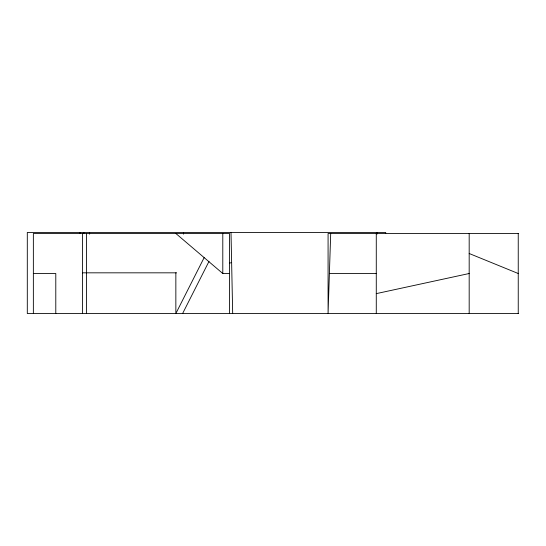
<?xml version="1.0" encoding="UTF-8"?>
<svg xmlns="http://www.w3.org/2000/svg" width="546" height="546" viewBox="0 0 546 546"><rect width="100%" height="100%" fill="white"/><g stroke="black" fill="none" stroke-linecap="round" stroke-linejoin="round"><path stroke-width="0.82" d="M330.705 233.497L328.078 313.527L328.078 233.497L518.7 233.497M204.149 257.616L175.853 313.527L175.853 272.829M182.61 313.527L208.995 261.397M376.276 293.632L469.178 273.512M229.34 263.131L231.006 262.776M82.446 272.829L176.645 272.829M33.361 273.512L55.794 273.512L55.794 313.527M175.853 233.497L222.795 273.512L229.552 273.512M329.388 273.512L376.276 273.512M518.7 313.527L27.3 313.527L27.3 232.473L385.715 232.473L385.708 233.497M469.178 253.501L518.243 273.512M231.006 232.473L232.685 313.527M518.243 233.497L518.243 313.527M469.178 233.497L469.178 313.527M377.006 232.473L377.006 234.159M376.276 233.497L376.276 313.527M229.552 313.527L229.552 233.497L33.361 233.497L33.361 313.527M222.795 233.497L222.795 273.512M183.497 232.473L183.504 234.159M89.619 232.473L89.619 234.159M86.514 233.497L86.514 313.527M83.777 232.473L83.777 233.497M82.446 233.497L82.446 313.527M80.064 232.473L80.064 233.497"/></g></svg>
